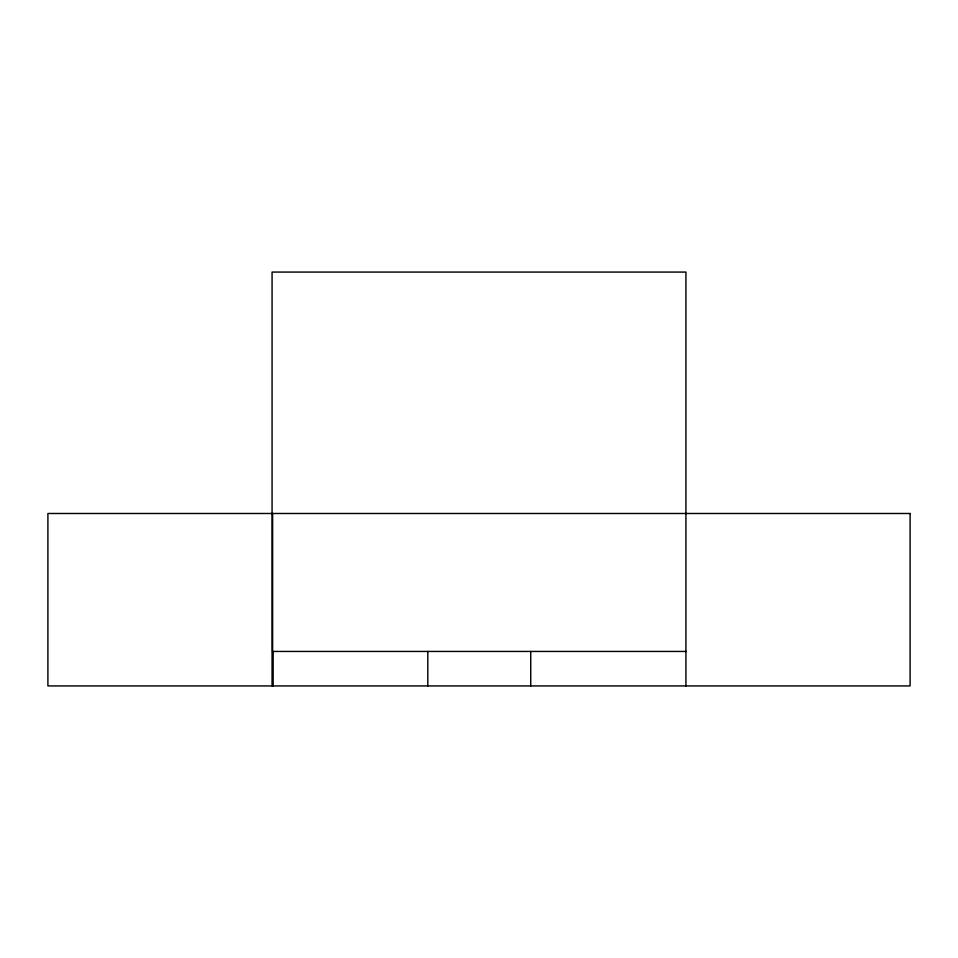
<?xml version="1.0" encoding="UTF-8"?>
<svg xmlns="http://www.w3.org/2000/svg" width="958" height="958" viewBox="0 0 958 958"><rect width="100%" height="100%" fill="white"/><g stroke="black" fill="none" stroke-linecap="round" stroke-linejoin="round"><path stroke-width="1.44" d="M686.299 651.44L272.611 651.44L272.611 513.488M685.928 685.928L685.928 272.072L272.072 272.072L272.072 685.928M530.732 651.44L530.732 685.928M427.807 651.44L427.807 685.928M273.15 651.44L273.15 685.928M910.1 513.488L47.9 513.488L47.9 685.928L910.1 685.928L910.1 513.488"/></g></svg>
